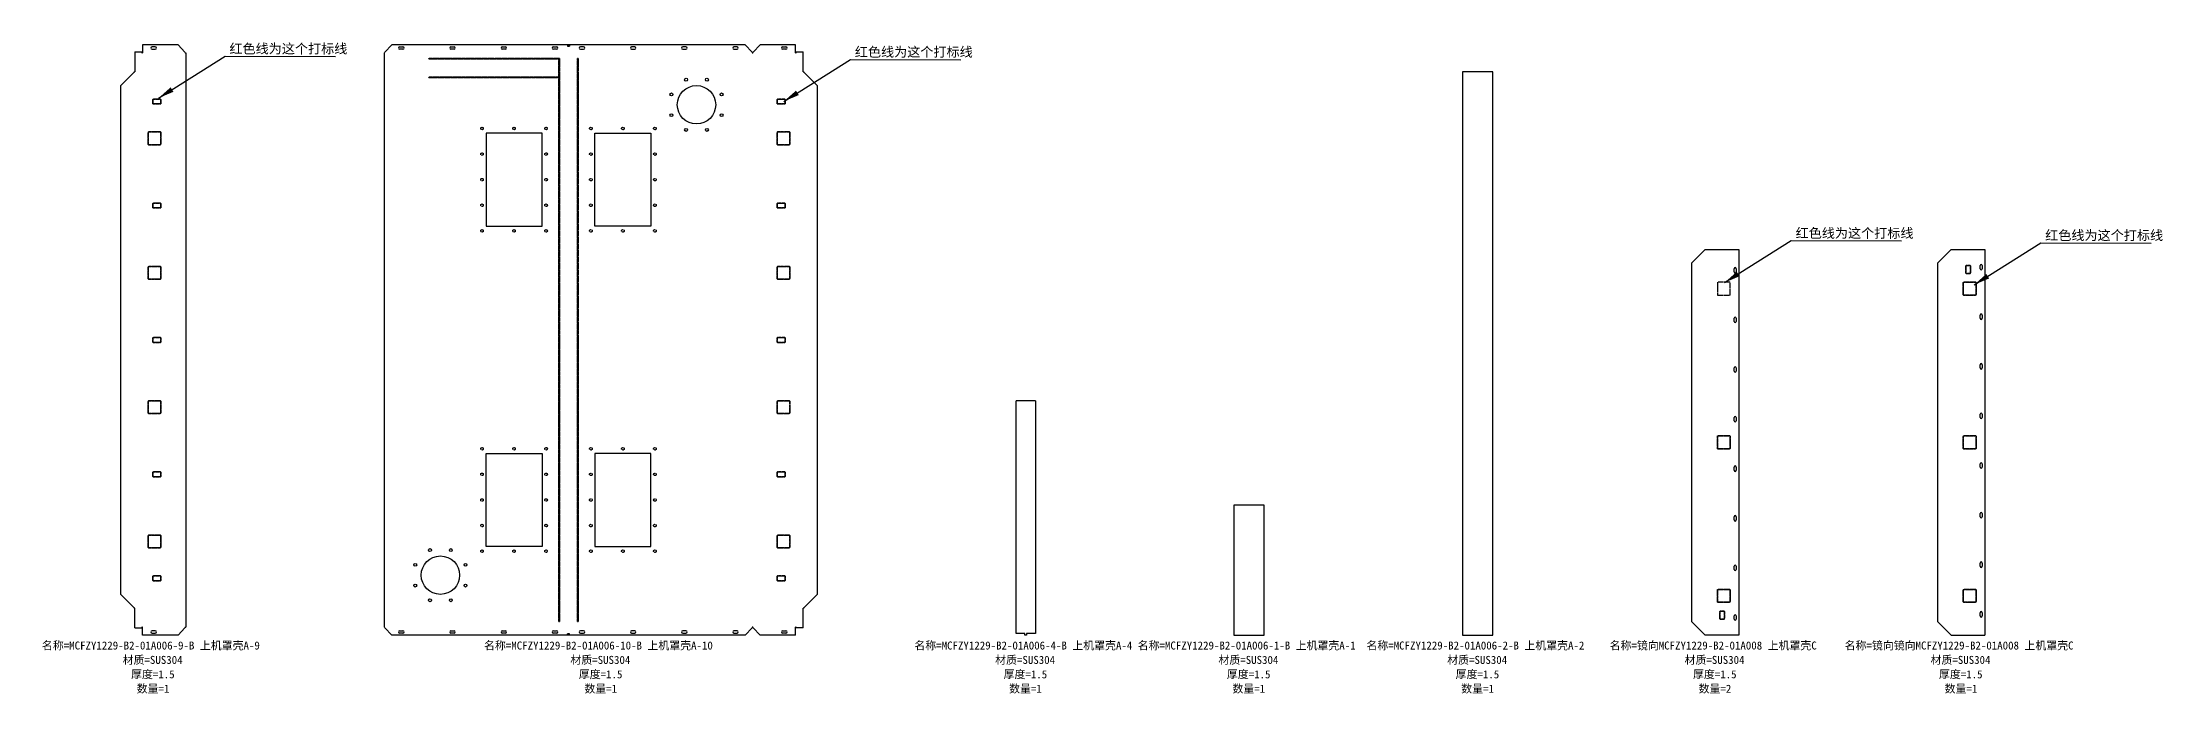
# Model space of a CAD drawing. Header units: millimetres. Extents: x -311 to 13188, y -8183 to -3903.
# Drawn here: x 6565 to 13188, y -8183 to -6148 of the extents above; entities that cross this region are included whole.
import ezdxf

# ---------------------------------------------------------------- set-up
doc = ezdxf.new("R2010")
doc.units = ezdxf.units.MM
doc.linetypes.add('CENTER', pattern=[10.16, 6.35, -1.27, 1.27, -1.27])
doc.layers.add('零件信息', color=131, linetype='Continuous')
doc.styles.add('SLDTEXTSTYLE0', font='Gothic.ttf')
doc.styles.add('SLDTEXTSTYLE1', font='', dxfattribs={"bigfont": 'bigfont'})
doc.styles.get("Standard").update_dxf_attribs({"font": ''})
doc.styles.get('SLDTEXTSTYLE1').set_extended_font_data('宋体')
doc.styles.get('Standard').set_extended_font_data('宋体')
doc.dimstyles.new('ISO-25', dxfattribs={"dimtxt": 2.5, "dimasz": 2.5, "dimexe": 1.25, "dimexo": 0.625, "dimtad": 1, "dimtxsty": 'SLDTEXTSTYLE0', "dimcen": 2.5, "dimadec": 0, "dimazin": 0, "dimtfac": 1, "dimtmove": 0, "dimatfit": 3, "dimfxl": 1, "dimarcsym": 0})

msp = doc.modelspace()

# ---------------------------------------------------------------- linework, layer by layer
at = {"color": 7, "linetype": 'Continuous', "lineweight": 25}
for p, q in [((6877.3, -6155.4), (6877.3, -6180.7)), ((6988.4, -6155.4), (6877.3, -6155.4)), ((6988.4, -6155.4), (7009.8, -6177.9)), ((7634.5, -6177.9), (7655.8, -6155.4)), ((8760.1, -6155.4), (7655.8, -6155.4)), ((8205.3, -6157.2), (8210.7, -6157.2)), ((8205.3, -6157.2), (8205.3, -6159.1)), ((8205.3, -6159.1), (8210.7, -6159.1)), ((8210.7, -6157.2), (8210.7, -6159.1)), ((8760.1, -6155.4), (8781.5, -6177.9)), ((8785.1, -6177.9), (8806.4, -6155.4)), ((8917.5, -6155.4), (8806.4, -6155.4)), ((8917.5, -6180.7), (8917.5, -6155.4)), ((6853.5, -6177.7), (6853.5, -6240.1)), ((6853.5, -6177.7), (6875, -6177.7)), ((6875, -6177.7), (6875, -6180.7)), ((6875, -6180.7), (6877.3, -6180.7)), ((6917.3, -6161.9), (6907.3, -6161.9)), ((6907.3, -6168.9), (6917.3, -6168.9)), ((7009.8, -6177.9), (7010.4, -6180.2)), ((7010.4, -6180.2), (7010.4, -6180.7)), ((7010.4, -6180.7), (7012.8, -6180.7)), ((7012.8, -6180.7), (7012.8, -7974.7)), ((7632.9, -7974.7), (7632.9, -6180.7)), ((7633.8, -6180.7), (7632.9, -6180.7)), ((7633.8, -6180.2), (7634.5, -6177.9)), ((7633.8, -6180.2), (7633.8, -6180.7)), ((7680.8, -6161.9), (7690.8, -6161.9)), ((7690.8, -6168.9), (7680.8, -6168.9)), ((7840.8, -6161.9), (7850.8, -6161.9)), ((7850.8, -6168.9), (7840.8, -6168.9)), ((8000.8, -6161.9), (8010.8, -6161.9)), ((8010.8, -6168.9), (8000.8, -6168.9)), ((8160.8, -6161.9), (8170.8, -6161.9)), ((8170.8, -6168.9), (8160.8, -6168.9)), ((8255.1, -6161.9), (8245.1, -6161.9)), ((8245.1, -6168.9), (8255.1, -6168.9)), ((8415.1, -6161.9), (8405.1, -6161.9)), ((8405.1, -6168.9), (8415.1, -6168.9)), ((8575.1, -6161.9), (8565.1, -6161.9)), ((8565.1, -6168.9), (8575.1, -6168.9)), ((8735.1, -6161.9), (8725.1, -6161.9)), ((8725.1, -6168.9), (8735.1, -6168.9)), ((8781.5, -6177.9), (8782.2, -6180.2)), ((8782.2, -6180.7), (8782.2, -6180.2)), ((8782.2, -6180.7), (8784.4, -6180.7)), ((8784.4, -6180.2), (8785.1, -6177.9)), ((8784.4, -6180.7), (8784.4, -6180.2)), ((8877.5, -6161.9), (8887.5, -6161.9)), ((8887.5, -6168.9), (8877.5, -6168.9)), ((8917.5, -6180.7), (8919.8, -6180.7)), ((8919.8, -6180.7), (8919.8, -6177.7)), ((8919.8, -6177.7), (8941.3, -6177.7)), ((8941.3, -6240), (8941.3, -6177.7)), ((6808.7, -6283.5), (6851.2, -6241)), ((6808.7, -6283.5), (6808.7, -7871.9)), ((6851.2, -6241), (6851.7, -6240.1)), ((6851.7, -6240.1), (6853.5, -6240.1)), ((8941.3, -6240), (8943, -6240)), ((8943.6, -6241), (8986.1, -6283.5)), ((8986.1, -7871.9), (8986.1, -6283.5)), ((11001.3, -6240), (11001.3, -8000)), ((11095.9, -6240), (11001.3, -6240)), ((11095.9, -8000), (11095.9, -6240)), ((7950.5, -6431.7), (7950.5, -6721.7)), ((8125.5, -6431.7), (7950.5, -6431.7)), ((8125.5, -6721.7), (8125.5, -6431.7)), ((8290.5, -6431.7), (8465.5, -6431.7)), ((8290.5, -6721.7), (8290.5, -6431.7)), ((8465.5, -6431.7), (8465.5, -6721.7)), ((7950.5, -6721.7), (8125.5, -6721.7)), ((8465.5, -6721.7), (8290.5, -6721.7)), ((11758.4, -6795.5), (11715.9, -6838)), ((11758.7, -6795), (11758.4, -6795.5)), ((11758.7, -6795), (11864.3, -6795)), ((11864.3, -6795), (11864.3, -8000)), ((12484.3, -6838), (12526.8, -6795.5)), ((12527.1, -6795), (12526.8, -6795.5)), ((12527.1, -6795), (12632.7, -6795)), ((12632.7, -6795), (12632.7, -8000)), ((11715.9, -6838), (11715.9, -7957)), ((11849.3, -6865), (11849.3, -6855)), ((11856.3, -6855), (11856.3, -6865)), ((12484.3, -6838), (12484.3, -7957)), ((12617.7, -6855), (12617.7, -6845)), ((12624.7, -6845), (12624.7, -6855)), ((11849.3, -7020), (11849.3, -7010)), ((11856.3, -7010), (11856.3, -7020)), ((12617.7, -7010), (12617.7, -7000)), ((12624.7, -7000), (12624.7, -7010)), ((8179.5, -7077.7), (8179.5, -7077.7)), ((8179.5, -7078.7), (8179.5, -7078.7)), ((8238, -7077.7), (8238, -7077.7)), ((8238, -7078.7), (8238, -7078.7)), ((11849.3, -7175), (11849.3, -7165)), ((11856.3, -7165), (11856.3, -7175)), ((12617.7, -7165), (12617.7, -7155)), ((12624.7, -7155), (12624.7, -7165)), ((9606.1, -7995), (9606.1, -7268)), ((9633.9, -7268), (9606.1, -7268)), ((9633.9, -7268), (9633.9, -7266.5)), ((9633.9, -7266.5), (9638.9, -7266.5)), ((9638.9, -7266.5), (9638.9, -7268)), ((9666.7, -7268), (9638.9, -7268)), ((9666.7, -7268), (9666.7, -7995)), ((11849.3, -7330), (11849.3, -7320)), ((11856.3, -7320), (11856.3, -7330)), ((12617.7, -7320), (12617.7, -7310)), ((12624.7, -7310), (12624.7, -7320)), ((7950.5, -7432.7), (8125.5, -7432.7)), ((7950.5, -7722.7), (7950.5, -7432.7)), ((8125.5, -7432.7), (8125.5, -7722.7)), ((8465.5, -7432.7), (8290.5, -7432.7)), ((8290.5, -7432.7), (8290.5, -7722.7)), ((8465.5, -7722.7), (8465.5, -7432.7)), ((11849.3, -7485), (11849.3, -7475)), ((11856.3, -7475), (11856.3, -7485)), ((12617.7, -7475), (12617.7, -7465)), ((12624.7, -7465), (12624.7, -7475)), ((10286.7, -7593.5), (10286.7, -8000)), ((10381.3, -7593.5), (10286.7, -7593.5)), ((10381.3, -8000), (10381.3, -7593.5)), ((11849.3, -7640), (11849.3, -7630)), ((11856.3, -7630), (11856.3, -7640)), ((12617.7, -7630), (12617.7, -7620)), ((12624.7, -7620), (12624.7, -7630)), ((8125.5, -7722.7), (7950.5, -7722.7)), ((8290.5, -7722.7), (8465.5, -7722.7)), ((11849.3, -7795), (11849.3, -7785)), ((11856.3, -7785), (11856.3, -7795)), ((12617.7, -7785), (12617.7, -7775)), ((12624.7, -7775), (12624.7, -7785)), ((6851.2, -7914.4), (6808.7, -7871.9)), ((8986.1, -7871.9), (8943.6, -7914.4)), ((6851.7, -7915.3), (6851.2, -7914.4)), ((6853.5, -7915.3), (6851.7, -7915.3)), ((6853.5, -7977.7), (6853.5, -7915.3)), ((8943, -7915.4), (8941.3, -7915.4)), ((8941.3, -7977.7), (8941.3, -7915.4)), ((11849.3, -7950), (11849.3, -7940)), ((11856.3, -7940), (11856.3, -7950)), ((12617.7, -7940), (12617.7, -7930)), ((12624.7, -7930), (12624.7, -7940)), ((6853.5, -7977.7), (6875, -7977.7)), ((6877.3, -7974.7), (6875, -7974.7)), ((6875, -7974.7), (6875, -7977.7)), ((6877.3, -8000), (6877.3, -7974.7)), ((6988.4, -8000), (6877.3, -8000)), ((6917.3, -7986.5), (6907.3, -7986.5)), ((6907.3, -7993.5), (6917.3, -7993.5)), ((7009.8, -7977.5), (6988.4, -8000)), ((7010.4, -7975.2), (7009.8, -7977.5)), ((7010.4, -7974.7), (7012.8, -7974.7)), ((7010.4, -7974.7), (7010.4, -7975.2)), ((7633.8, -7974.7), (7632.9, -7974.7)), ((7633.8, -7974.7), (7633.8, -7975.2)), ((7634.5, -7977.5), (7633.8, -7975.2)), ((7655.8, -8000), (7634.5, -7977.5)), ((8760.1, -8000), (7655.8, -8000)), ((7680.8, -7986.5), (7690.8, -7986.5)), ((7690.8, -7993.5), (7680.8, -7993.5)), ((7840.8, -7986.5), (7850.8, -7986.5)), ((7850.8, -7993.5), (7840.8, -7993.5)), ((8000.8, -7986.5), (8010.8, -7986.5)), ((8010.8, -7993.5), (8000.8, -7993.5)), ((8160.8, -7986.5), (8170.8, -7986.5)), ((8170.8, -7993.5), (8160.8, -7993.5)), ((8210.7, -7996.3), (8205.3, -7996.3)), ((8205.3, -7998.2), (8205.3, -7996.3)), ((8210.7, -7998.2), (8205.3, -7998.2)), ((8210.7, -7998.2), (8210.7, -7996.3)), ((8255.1, -7986.5), (8245.1, -7986.5)), ((8245.1, -7993.5), (8255.1, -7993.5)), ((8415.1, -7986.5), (8405.1, -7986.5)), ((8405.1, -7993.5), (8415.1, -7993.5)), ((8575.1, -7986.5), (8565.1, -7986.5)), ((8565.1, -7993.5), (8575.1, -7993.5)), ((8735.1, -7986.5), (8725.1, -7986.5)), ((8725.1, -7993.5), (8735.1, -7993.5)), ((8781.5, -7977.5), (8760.1, -8000)), ((8782.2, -7975.2), (8781.5, -7977.5)), ((8784.4, -7974.7), (8782.2, -7974.7)), ((8782.2, -7975.2), (8782.2, -7974.7)), ((8784.4, -7975.2), (8784.4, -7974.7)), ((8785.1, -7977.5), (8784.4, -7975.2)), ((8806.4, -8000), (8785.1, -7977.5)), ((8917.5, -8000), (8806.4, -8000)), ((8877.5, -7986.5), (8887.5, -7986.5)), ((8887.5, -7993.5), (8877.5, -7993.5)), ((8919.8, -7974.7), (8917.5, -7974.7)), ((8917.5, -8000), (8917.5, -7974.7)), ((8919.8, -7977.7), (8919.8, -7974.7)), ((8941.3, -7977.7), (8919.8, -7977.7)), ((9633.9, -7995), (9606.1, -7995)), ((9633.9, -8000), (9633.9, -7995)), ((9638.9, -8000), (9633.9, -8000)), ((9666.7, -7995), (9638.9, -7995)), ((9638.9, -7995), (9638.9, -8000)), ((10286.7, -8000), (10381.3, -8000)), ((11001.3, -8000), (11095.9, -8000)), ((11758.4, -7999.5), (11715.9, -7957)), ((11758.4, -7999.5), (11758.7, -8000)), ((11864.3, -8000), (11758.7, -8000)), ((12484.3, -7957), (12526.8, -7999.5)), ((12526.8, -7999.5), (12527.1, -8000)), ((12527.1, -8000), (12632.7, -8000))]:
    msp.add_line(p, q, dxfattribs=at)
at = {"color": 1, "linetype": 'CENTER', "lineweight": 25}
for p, q in [((7771.5, -6199.2), (7771.5, -6197.7)), ((7771.5, -6197.7), (7974.7, -6197.7)), ((7974.7, -6197.7), (7771.5, -6197.7)), ((7771.5, -6197.7), (7771.5, -6199.2)), ((8178, -6199.2), (7771.5, -6199.2)), ((7771.5, -6199.2), (8178, -6199.2)), ((7974.7, -6197.7), (7974.7, -6197.7)), ((8179.5, -6197.7), (7975.7, -6197.7)), ((7975.7, -6197.7), (7975.7, -6197.7)), ((7975.7, -6197.7), (8178, -6197.7)), ((8178, -6197.7), (8178, -6199.2)), ((8178, -7957.7), (8178, -6197.7)), ((8178, -6197.7), (8179.5, -6197.7)), ((8178, -6199.2), (8178, -6256.2)), ((8179.5, -6197.7), (8179.5, -7077.7)), ((8179.5, -7077.7), (8179.5, -6197.7)), ((8238, -6197.7), (8236.5, -6197.7)), ((8236.5, -6197.7), (8236.5, -7957.7)), ((8236.5, -7957.7), (8236.5, -6197.7)), ((8236.5, -6197.7), (8238, -6197.7)), ((8238, -6197.7), (8238, -7077.7)), ((8238, -7077.7), (8238, -6197.7)), ((7771.5, -6257.7), (7771.5, -6256.2)), ((7771.5, -6256.2), (7974.7, -6256.2)), ((7974.7, -6256.2), (7771.5, -6256.2)), ((7771.5, -6256.2), (7771.5, -6257.7)), ((8178, -6257.7), (7771.5, -6257.7)), ((7771.5, -6257.7), (8178, -6257.7)), ((7974.7, -6256.2), (7974.7, -6256.2)), ((8178, -6256.2), (7975.7, -6256.2)), ((7975.7, -6256.2), (7975.7, -6256.2)), ((7975.7, -6256.2), (8178, -6256.2)), ((8178, -6256.2), (8178, -6257.7)), ((8178, -6257.7), (8178, -7957.7)), ((6909.8, -6326.2), (6910.8, -6325.2)), ((6910.8, -6325.2), (6909.8, -6326.2)), ((6909.8, -6339.2), (6909.8, -6326.2)), ((6909.8, -6326.2), (6909.8, -6339.2)), ((6910.8, -6340.2), (6909.8, -6339.2)), ((6909.8, -6339.2), (6909.8, -6339.2)), ((6909.8, -6339.2), (6909.8, -6339.2)), ((6909.8, -6339.2), (6909.8, -6339.2)), ((6909.8, -6339.2), (6909.8, -6339.2)), ((6909.8, -6339.2), (6910.8, -6340.2)), ((6910.8, -6325.2), (6922.3, -6325.2)), ((6922.3, -6325.2), (6910.8, -6325.2)), ((6933.8, -6340.2), (6910.8, -6340.2)), ((6910.8, -6340.2), (6933.8, -6340.2)), ((6922.3, -6325.2), (6922.3, -6325.2)), ((6933.8, -6325.2), (6923.3, -6325.2)), ((6923.3, -6325.2), (6923.3, -6325.2)), ((6923.3, -6325.2), (6933.8, -6325.2)), ((6934.8, -6326.2), (6933.8, -6325.2)), ((6933.8, -6325.2), (6934.8, -6326.2)), ((6934.8, -6339.2), (6933.8, -6340.2)), ((6933.8, -6340.2), (6934.8, -6339.2)), ((6934.8, -6326.2), (6934.8, -6339.2)), ((6934.8, -6339.2), (6934.8, -6326.2)), ((8860, -6326.2), (8861, -6325.2)), ((8861, -6325.2), (8860, -6326.2)), ((8860, -6326.2), (8860, -6339.2)), ((8860, -6339.2), (8860, -6326.2)), ((8860, -6326.2), (8860, -6326.2)), ((8860, -6326.2), (8860, -6326.2)), ((8860, -6326.2), (8860, -6326.2)), ((8860, -6326.2), (8860, -6326.2)), ((8860, -6339.2), (8861, -6340.2)), ((8861, -6340.2), (8860, -6339.2)), ((8861, -6325.2), (8872.5, -6325.2)), ((8872.5, -6325.2), (8861, -6325.2)), ((8861, -6340.2), (8884, -6340.2)), ((8884, -6340.2), (8861, -6340.2)), ((8872.5, -6325.2), (8872.5, -6325.2)), ((8884, -6325.2), (8873.5, -6325.2)), ((8873.5, -6325.2), (8873.5, -6325.2)), ((8873.5, -6325.2), (8884, -6325.2)), ((8885, -6326.2), (8884, -6325.2)), ((8884, -6325.2), (8885, -6326.2)), ((8884, -6340.2), (8885, -6339.2)), ((8885, -6339.2), (8884, -6340.2)), ((8885, -6339.2), (8885, -6326.2)), ((8885, -6326.2), (8885, -6339.2)), ((6894.8, -6428.7), (6895.8, -6427.7)), ((6895.8, -6427.7), (6894.8, -6428.7)), ((6894.8, -6466.7), (6894.8, -6428.7)), ((6894.8, -6428.7), (6894.8, -6466.7)), ((6895.8, -6467.7), (6894.8, -6466.7)), ((6894.8, -6466.7), (6894.8, -6466.7)), ((6894.8, -6466.7), (6894.8, -6466.7)), ((6894.8, -6466.7), (6894.8, -6466.7)), ((6894.8, -6466.7), (6894.8, -6466.7)), ((6894.8, -6466.7), (6895.8, -6467.7)), ((6895.8, -6427.7), (6933.8, -6427.7)), ((6933.8, -6427.7), (6895.8, -6427.7)), ((6933.8, -6467.7), (6895.8, -6467.7)), ((6895.8, -6467.7), (6933.8, -6467.7)), ((6933.8, -6427.7), (6934.8, -6428.7)), ((6934.8, -6428.7), (6933.8, -6427.7)), ((6934.8, -6466.7), (6933.8, -6467.7)), ((6933.8, -6467.7), (6934.8, -6466.7)), ((6934.8, -6428.7), (6934.8, -6447.7)), ((6934.8, -6447.7), (6934.8, -6428.7)), ((6934.8, -6447.7), (6934.8, -6447.7)), ((6934.8, -6448.7), (6934.8, -6448.7)), ((6934.8, -6448.7), (6934.8, -6466.7)), ((6934.8, -6466.7), (6934.8, -6448.7)), ((8860, -6428.7), (8861, -6427.7)), ((8861, -6427.7), (8860, -6428.7)), ((8860, -6428.7), (8860, -6466.7)), ((8860, -6466.7), (8860, -6428.7)), ((8860, -6428.7), (8860, -6428.7)), ((8860, -6428.7), (8860, -6428.7)), ((8860, -6428.7), (8860, -6428.7)), ((8860, -6428.7), (8860, -6428.7)), ((8860, -6466.7), (8861, -6467.7)), ((8861, -6467.7), (8860, -6466.7)), ((8861, -6427.7), (8880, -6427.7)), ((8880, -6427.7), (8861, -6427.7)), ((8861, -6467.7), (8899, -6467.7)), ((8899, -6467.7), (8861, -6467.7)), ((8880, -6427.7), (8880, -6427.7)), ((8899, -6427.7), (8881, -6427.7)), ((8881, -6427.7), (8881, -6427.7)), ((8881, -6427.7), (8899, -6427.7)), ((8900, -6428.7), (8899, -6427.7)), ((8899, -6427.7), (8900, -6428.7)), ((8899, -6467.7), (8900, -6466.7)), ((8900, -6466.7), (8899, -6467.7)), ((8900, -6466.7), (8900, -6428.7)), ((8900, -6428.7), (8900, -6466.7)), ((6909.8, -6651.2), (6910.8, -6650.2)), ((6910.8, -6650.2), (6909.8, -6651.2)), ((6909.8, -6664.2), (6909.8, -6651.2)), ((6909.8, -6651.2), (6909.8, -6664.2)), ((6910.8, -6665.2), (6909.8, -6664.2)), ((6909.8, -6664.2), (6909.8, -6664.2)), ((6909.8, -6664.2), (6909.8, -6664.2)), ((6909.8, -6664.2), (6909.8, -6664.2)), ((6909.8, -6664.2), (6909.8, -6664.2)), ((6909.8, -6664.2), (6910.8, -6665.2)), ((6910.8, -6650.2), (6922.3, -6650.2)), ((6922.3, -6650.2), (6910.8, -6650.2)), ((6933.8, -6665.2), (6910.8, -6665.2)), ((6910.8, -6665.2), (6933.8, -6665.2)), ((6922.3, -6650.2), (6922.3, -6650.2)), ((6933.8, -6650.2), (6923.3, -6650.2)), ((6923.3, -6650.2), (6923.3, -6650.2)), ((6923.3, -6650.2), (6933.8, -6650.2)), ((6934.8, -6651.2), (6933.8, -6650.2)), ((6933.8, -6650.2), (6934.8, -6651.2)), ((6934.8, -6664.2), (6933.8, -6665.2)), ((6933.8, -6665.2), (6934.8, -6664.2)), ((6934.8, -6651.2), (6934.8, -6664.2)), ((6934.8, -6664.2), (6934.8, -6651.2)), ((8860, -6651.2), (8861, -6650.2)), ((8861, -6650.2), (8860, -6651.2)), ((8860, -6651.2), (8860, -6664.2)), ((8860, -6664.2), (8860, -6651.2)), ((8860, -6651.2), (8860, -6651.2)), ((8860, -6651.2), (8860, -6651.2)), ((8860, -6651.2), (8860, -6651.2)), ((8860, -6651.2), (8860, -6651.2)), ((8860, -6664.2), (8861, -6665.2)), ((8861, -6665.2), (8860, -6664.2)), ((8861, -6650.2), (8872.5, -6650.2)), ((8872.5, -6650.2), (8861, -6650.2)), ((8861, -6665.2), (8884, -6665.2)), ((8884, -6665.2), (8861, -6665.2)), ((8872.5, -6650.2), (8872.5, -6650.2)), ((8884, -6650.2), (8873.5, -6650.2)), ((8873.5, -6650.2), (8873.5, -6650.2)), ((8873.5, -6650.2), (8884, -6650.2)), ((8885, -6651.2), (8884, -6650.2)), ((8884, -6650.2), (8885, -6651.2)), ((8884, -6665.2), (8885, -6664.2)), ((8885, -6664.2), (8884, -6665.2)), ((8885, -6664.2), (8885, -6651.2)), ((8885, -6651.2), (8885, -6664.2)), ((6895.8, -6847.7), (6894.8, -6848.7)), ((6894.8, -6848.7), (6895.8, -6847.7)), ((6894.8, -6848.7), (6894.8, -6886.7)), ((6894.8, -6886.7), (6894.8, -6848.7)), ((6894.8, -6886.7), (6894.8, -6886.7)), ((6894.8, -6886.7), (6894.8, -6886.7)), ((6894.8, -6886.7), (6894.8, -6886.7)), ((6894.8, -6886.7), (6894.8, -6886.7)), ((6894.8, -6886.7), (6895.8, -6887.7)), ((6895.8, -6887.7), (6894.8, -6886.7)), ((6933.8, -6847.7), (6895.8, -6847.7)), ((6895.8, -6847.7), (6933.8, -6847.7)), ((6895.8, -6887.7), (6913.8, -6887.7)), ((6913.8, -6887.7), (6895.8, -6887.7)), ((6913.8, -6887.7), (6913.8, -6887.7)), ((6933.8, -6887.7), (6914.8, -6887.7)), ((6914.8, -6887.7), (6914.8, -6887.7)), ((6914.8, -6887.7), (6933.8, -6887.7)), ((6934.8, -6848.7), (6933.8, -6847.7)), ((6933.8, -6847.7), (6934.8, -6848.7)), ((6934.8, -6886.7), (6933.8, -6887.7)), ((6933.8, -6887.7), (6934.8, -6886.7)), ((6934.8, -6848.7), (6934.8, -6886.7)), ((6934.8, -6886.7), (6934.8, -6848.7)), ((8860, -6848.7), (8861, -6847.7)), ((8861, -6847.7), (8860, -6848.7)), ((8860, -6848.7), (8860, -6886.7)), ((8860, -6886.7), (8860, -6848.7)), ((8860, -6848.7), (8860, -6848.7)), ((8860, -6848.7), (8860, -6848.7)), ((8860, -6848.7), (8860, -6848.7)), ((8860, -6848.7), (8860, -6848.7)), ((8860, -6886.7), (8861, -6887.7)), ((8861, -6887.7), (8860, -6886.7)), ((8861, -6847.7), (8880, -6847.7)), ((8880, -6847.7), (8861, -6847.7)), ((8861, -6887.7), (8899, -6887.7)), ((8899, -6887.7), (8861, -6887.7)), ((8880, -6847.7), (8880, -6847.7)), ((8899, -6847.7), (8881, -6847.7)), ((8881, -6847.7), (8881, -6847.7)), ((8881, -6847.7), (8899, -6847.7)), ((8900, -6848.7), (8899, -6847.7)), ((8899, -6847.7), (8900, -6848.7)), ((8899, -6887.7), (8900, -6886.7)), ((8900, -6886.7), (8899, -6887.7)), ((8900, -6886.7), (8900, -6848.7)), ((8900, -6848.7), (8900, -6886.7)), ((12572.9, -6846), (12573.9, -6845)), ((12573.9, -6845), (12572.9, -6846)), ((12572.9, -6869), (12572.9, -6846)), ((12572.9, -6846), (12572.9, -6869)), ((12573.9, -6870), (12572.9, -6869)), ((12572.9, -6869), (12573.9, -6870)), ((12573.9, -6845), (12586.9, -6845)), ((12586.9, -6845), (12573.9, -6845)), ((12573.9, -6845), (12573.9, -6845)), ((12573.9, -6845), (12573.9, -6845)), ((12573.9, -6845), (12573.9, -6845)), ((12573.9, -6845), (12573.9, -6845)), ((12586.9, -6870), (12573.9, -6870)), ((12573.9, -6870), (12586.9, -6870)), ((12586.9, -6845), (12587.9, -6846)), ((12587.9, -6846), (12586.9, -6845)), ((12587.9, -6869), (12586.9, -6870)), ((12586.9, -6870), (12587.9, -6869)), ((12587.9, -6846), (12587.9, -6857.5)), ((12587.9, -6857.5), (12587.9, -6846)), ((12587.9, -6857.5), (12587.9, -6857.5)), ((12587.9, -6869), (12587.9, -6858.5)), ((12587.9, -6858.5), (12587.9, -6858.5)), ((12587.9, -6858.5), (12587.9, -6869)), ((11798, -6897.5), (11797, -6898.5)), ((11798, -6897.5), (11797, -6898.5)), ((11797, -6898.5), (11797, -6936.5)), ((11797, -6898.5), (11797, -6936.5)), ((11797, -6936.5), (11798, -6937.5)), ((11797, -6936.5), (11798, -6937.5)), ((11836, -6897.5), (11798, -6897.5)), ((11798, -6897.5), (11798, -6897.5)), ((11798, -6897.5), (11798, -6897.5)), ((11798, -6897.5), (11798, -6897.5)), ((11836, -6897.5), (11798, -6897.5)), ((11798, -6897.5), (11798, -6897.5)), ((11798, -6937.5), (11836, -6937.5)), ((11798, -6937.5), (11836, -6937.5)), ((11837, -6898.5), (11836, -6897.5)), ((11837, -6898.5), (11836, -6897.5)), ((11836, -6937.5), (11837, -6936.5)), ((11836, -6937.5), (11837, -6936.5)), ((11837, -6936.5), (11837, -6898.5)), ((11837, -6936.5), (11837, -6898.5)), ((12566.4, -6897.5), (12565.4, -6898.5)), ((12565.4, -6898.5), (12566.4, -6897.5)), ((12565.4, -6898.5), (12565.4, -6916.5)), ((12565.4, -6916.5), (12565.4, -6898.5)), ((12565.4, -6916.5), (12565.4, -6916.5)), ((12565.4, -6936.5), (12565.4, -6917.5)), ((12565.4, -6917.5), (12565.4, -6917.5)), ((12565.4, -6917.5), (12565.4, -6936.5)), ((12566.4, -6937.5), (12565.4, -6936.5)), ((12565.4, -6936.5), (12566.4, -6937.5)), ((12604.4, -6897.5), (12566.4, -6897.5)), ((12566.4, -6897.5), (12604.4, -6897.5)), ((12604.4, -6937.5), (12566.4, -6937.5)), ((12566.4, -6937.5), (12604.4, -6937.5)), ((12605.4, -6898.5), (12604.4, -6897.5)), ((12604.4, -6897.5), (12604.4, -6897.5)), ((12604.4, -6897.5), (12604.4, -6897.5)), ((12604.4, -6897.5), (12604.4, -6897.5)), ((12604.4, -6897.5), (12604.4, -6897.5)), ((12604.4, -6897.5), (12605.4, -6898.5)), ((12605.4, -6936.5), (12604.4, -6937.5)), ((12604.4, -6937.5), (12605.4, -6936.5)), ((12605.4, -6936.5), (12605.4, -6898.5)), ((12605.4, -6898.5), (12605.4, -6936.5)), ((6909.8, -7071.2), (6910.8, -7070.2)), ((6910.8, -7070.2), (6909.8, -7071.2)), ((6909.8, -7084.2), (6909.8, -7071.2)), ((6909.8, -7071.2), (6909.8, -7084.2)), ((6910.8, -7085.2), (6909.8, -7084.2)), ((6909.8, -7084.2), (6909.8, -7084.2)), ((6909.8, -7084.2), (6909.8, -7084.2)), ((6909.8, -7084.2), (6909.8, -7084.2)), ((6909.8, -7084.2), (6909.8, -7084.2)), ((6909.8, -7084.2), (6910.8, -7085.2)), ((6910.8, -7070.2), (6922.3, -7070.2)), ((6922.3, -7070.2), (6910.8, -7070.2)), ((6933.8, -7085.2), (6910.8, -7085.2)), ((6910.8, -7085.2), (6933.8, -7085.2)), ((6922.3, -7070.2), (6922.3, -7070.2)), ((6933.8, -7070.2), (6923.3, -7070.2)), ((6923.3, -7070.2), (6923.3, -7070.2)), ((6923.3, -7070.2), (6933.8, -7070.2)), ((6934.8, -7071.2), (6933.8, -7070.2)), ((6933.8, -7070.2), (6934.8, -7071.2)), ((6934.8, -7084.2), (6933.8, -7085.2)), ((6933.8, -7085.2), (6934.8, -7084.2)), ((6934.8, -7071.2), (6934.8, -7084.2)), ((6934.8, -7084.2), (6934.8, -7071.2)), ((8179.5, -7957.7), (8179.5, -7078.7)), ((8179.5, -7078.7), (8179.5, -7957.7)), ((8238, -7957.7), (8238, -7078.7)), ((8238, -7078.7), (8238, -7957.7)), ((8860, -7071.2), (8861, -7070.2)), ((8861, -7070.2), (8860, -7071.2)), ((8860, -7071.2), (8860, -7084.2)), ((8860, -7084.2), (8860, -7071.2)), ((8860, -7071.2), (8860, -7071.2)), ((8860, -7071.2), (8860, -7071.2)), ((8860, -7071.2), (8860, -7071.2)), ((8860, -7071.2), (8860, -7071.2)), ((8860, -7084.2), (8861, -7085.2)), ((8861, -7085.2), (8860, -7084.2)), ((8861, -7070.2), (8872.5, -7070.2)), ((8872.5, -7070.2), (8861, -7070.2)), ((8861, -7085.2), (8884, -7085.2)), ((8884, -7085.2), (8861, -7085.2)), ((8872.5, -7070.2), (8872.5, -7070.2)), ((8884, -7070.2), (8873.5, -7070.2)), ((8873.5, -7070.2), (8873.5, -7070.2)), ((8873.5, -7070.2), (8884, -7070.2)), ((8885, -7071.2), (8884, -7070.2)), ((8884, -7070.2), (8885, -7071.2)), ((8884, -7085.2), (8885, -7084.2)), ((8885, -7084.2), (8884, -7085.2)), ((8885, -7084.2), (8885, -7071.2)), ((8885, -7071.2), (8885, -7084.2)), ((6894.8, -7268.7), (6895.8, -7267.7)), ((6895.8, -7267.7), (6894.8, -7268.7)), ((6894.8, -7306.7), (6894.8, -7268.7)), ((6894.8, -7268.7), (6894.8, -7306.7)), ((6895.8, -7267.7), (6914.8, -7267.7)), ((6914.8, -7267.7), (6895.8, -7267.7)), ((6914.8, -7267.7), (6914.8, -7267.7)), ((6933.8, -7267.7), (6915.8, -7267.7)), ((6915.8, -7267.7), (6915.8, -7267.7)), ((6915.8, -7267.7), (6933.8, -7267.7)), ((6934.8, -7268.7), (6933.8, -7267.7)), ((6933.8, -7267.7), (6934.8, -7268.7)), ((6934.8, -7268.7), (6934.8, -7306.7)), ((6934.8, -7306.7), (6934.8, -7268.7)), ((8860, -7268.7), (8861, -7267.7)), ((8861, -7267.7), (8860, -7268.7)), ((8860, -7268.7), (8860, -7306.7)), ((8860, -7306.7), (8860, -7268.7)), ((8860, -7268.7), (8860, -7268.7)), ((8860, -7268.7), (8860, -7268.7)), ((8860, -7268.7), (8860, -7268.7)), ((8860, -7268.7), (8860, -7268.7)), ((8861, -7267.7), (8899, -7267.7)), ((8899, -7267.7), (8861, -7267.7)), ((8899, -7267.7), (8900, -7268.7)), ((8900, -7268.7), (8899, -7267.7)), ((8900, -7268.7), (8900, -7287.7)), ((8900, -7287.7), (8900, -7268.7)), ((6895.8, -7307.7), (6894.8, -7306.7)), ((6894.8, -7306.7), (6894.8, -7306.7)), ((6894.8, -7306.7), (6894.8, -7306.7)), ((6894.8, -7306.7), (6894.8, -7306.7)), ((6894.8, -7306.7), (6894.8, -7306.7)), ((6894.8, -7306.7), (6895.8, -7307.7)), ((6933.8, -7307.7), (6895.8, -7307.7)), ((6895.8, -7307.7), (6933.8, -7307.7)), ((6934.8, -7306.7), (6933.8, -7307.7)), ((6933.8, -7307.7), (6934.8, -7306.7)), ((8860, -7306.7), (8861, -7307.7)), ((8861, -7307.7), (8860, -7306.7)), ((8861, -7307.7), (8899, -7307.7)), ((8899, -7307.7), (8861, -7307.7)), ((8899, -7307.7), (8900, -7306.7)), ((8900, -7306.7), (8899, -7307.7)), ((8900, -7287.7), (8900, -7287.7)), ((8900, -7306.7), (8900, -7288.7)), ((8900, -7288.7), (8900, -7288.7)), ((8900, -7288.7), (8900, -7306.7)), ((11798, -7377.5), (11797, -7378.5)), ((11797, -7378.5), (11798, -7377.5)), ((11797, -7378.5), (11797, -7416.5)), ((11797, -7416.5), (11797, -7378.5)), ((11797, -7416.5), (11798, -7417.5)), ((11798, -7417.5), (11797, -7416.5)), ((11798, -7377.5), (11798, -7377.5)), ((11798, -7377.5), (11798, -7377.5)), ((11798, -7377.5), (11798, -7377.5)), ((11798, -7377.5), (11836, -7377.5)), ((11836, -7377.5), (11798, -7377.5)), ((11798, -7377.5), (11798, -7377.5)), ((11798, -7417.5), (11836, -7417.5)), ((11836, -7417.5), (11798, -7417.5)), ((11836, -7377.5), (11837, -7378.5)), ((11837, -7378.5), (11836, -7377.5)), ((11836, -7417.5), (11837, -7416.5)), ((11837, -7416.5), (11836, -7417.5)), ((11837, -7378.5), (11837, -7397.5)), ((11837, -7397.5), (11837, -7378.5)), ((11837, -7397.5), (11837, -7397.5)), ((11837, -7416.5), (11837, -7398.5)), ((11837, -7398.5), (11837, -7398.5)), ((11837, -7398.5), (11837, -7416.5)), ((12565.4, -7378.5), (12566.4, -7377.5)), ((12566.4, -7377.5), (12565.4, -7378.5)), ((12565.4, -7416.5), (12565.4, -7378.5)), ((12565.4, -7378.5), (12565.4, -7416.5)), ((12566.4, -7417.5), (12565.4, -7416.5)), ((12565.4, -7416.5), (12566.4, -7417.5)), ((12566.4, -7377.5), (12604.4, -7377.5)), ((12604.4, -7377.5), (12566.4, -7377.5)), ((12604.4, -7417.5), (12566.4, -7417.5)), ((12566.4, -7417.5), (12604.4, -7417.5)), ((12604.4, -7377.5), (12605.4, -7378.5)), ((12605.4, -7378.5), (12604.4, -7377.5)), ((12604.4, -7377.5), (12604.4, -7377.5)), ((12604.4, -7377.5), (12604.4, -7377.5)), ((12604.4, -7377.5), (12604.4, -7377.5)), ((12604.4, -7377.5), (12604.4, -7377.5)), ((12605.4, -7416.5), (12604.4, -7417.5)), ((12604.4, -7417.5), (12605.4, -7416.5)), ((12605.4, -7378.5), (12605.4, -7397.5)), ((12605.4, -7397.5), (12605.4, -7378.5)), ((12605.4, -7397.5), (12605.4, -7397.5)), ((12605.4, -7416.5), (12605.4, -7398.5)), ((12605.4, -7398.5), (12605.4, -7398.5)), ((12605.4, -7398.5), (12605.4, -7416.5)), ((6909.8, -7491.2), (6910.8, -7490.2)), ((6910.8, -7490.2), (6909.8, -7491.2)), ((6909.8, -7504.2), (6909.8, -7491.2)), ((6909.8, -7491.2), (6909.8, -7504.2)), ((6910.8, -7505.2), (6909.8, -7504.2)), ((6909.8, -7504.2), (6909.8, -7504.2)), ((6909.8, -7504.2), (6909.8, -7504.2)), ((6909.8, -7504.2), (6909.8, -7504.2)), ((6909.8, -7504.2), (6909.8, -7504.2)), ((6909.8, -7504.2), (6910.8, -7505.2)), ((6910.8, -7490.2), (6922.3, -7490.2)), ((6922.3, -7490.2), (6910.8, -7490.2)), ((6933.8, -7505.2), (6910.8, -7505.2)), ((6910.8, -7505.2), (6933.8, -7505.2)), ((6922.3, -7490.2), (6922.3, -7490.2)), ((6933.8, -7490.2), (6923.3, -7490.2)), ((6923.3, -7490.2), (6923.3, -7490.2)), ((6923.3, -7490.2), (6933.8, -7490.2)), ((6934.8, -7491.2), (6933.8, -7490.2)), ((6933.8, -7490.2), (6934.8, -7491.2)), ((6934.8, -7504.2), (6933.8, -7505.2)), ((6933.8, -7505.2), (6934.8, -7504.2)), ((6934.8, -7491.2), (6934.8, -7504.2)), ((6934.8, -7504.2), (6934.8, -7491.2)), ((8860, -7491.2), (8861, -7490.2)), ((8861, -7490.2), (8860, -7491.2)), ((8860, -7491.2), (8860, -7504.2)), ((8860, -7504.2), (8860, -7491.2)), ((8860, -7491.2), (8860, -7491.2)), ((8860, -7491.2), (8860, -7491.2)), ((8860, -7491.2), (8860, -7491.2)), ((8860, -7491.2), (8860, -7491.2)), ((8860, -7504.2), (8861, -7505.2)), ((8861, -7505.2), (8860, -7504.2)), ((8861, -7490.2), (8872.5, -7490.2)), ((8872.5, -7490.2), (8861, -7490.2)), ((8861, -7505.2), (8884, -7505.2)), ((8884, -7505.2), (8861, -7505.2)), ((8872.5, -7490.2), (8872.5, -7490.2)), ((8884, -7490.2), (8873.5, -7490.2)), ((8873.5, -7490.2), (8873.5, -7490.2)), ((8873.5, -7490.2), (8884, -7490.2)), ((8885, -7491.2), (8884, -7490.2)), ((8884, -7490.2), (8885, -7491.2)), ((8884, -7505.2), (8885, -7504.2)), ((8885, -7504.2), (8884, -7505.2)), ((8885, -7504.2), (8885, -7491.2)), ((8885, -7491.2), (8885, -7504.2)), ((6894.8, -7688.7), (6895.8, -7687.7)), ((6895.8, -7687.7), (6894.8, -7688.7)), ((6894.8, -7726.7), (6894.8, -7688.7)), ((6894.8, -7688.7), (6894.8, -7726.7)), ((6895.8, -7727.7), (6894.8, -7726.7)), ((6894.8, -7726.7), (6894.8, -7726.7)), ((6894.8, -7726.7), (6894.8, -7726.7)), ((6894.8, -7726.7), (6894.8, -7726.7)), ((6894.8, -7726.7), (6894.8, -7726.7)), ((6894.8, -7726.7), (6895.8, -7727.7)), ((6895.8, -7687.7), (6914.8, -7687.7)), ((6914.8, -7687.7), (6895.8, -7687.7)), ((6933.8, -7727.7), (6895.8, -7727.7)), ((6895.8, -7727.7), (6933.8, -7727.7)), ((6914.8, -7687.7), (6914.8, -7687.7)), ((6933.8, -7687.7), (6915.8, -7687.7)), ((6915.8, -7687.7), (6915.8, -7687.7)), ((6915.8, -7687.7), (6933.8, -7687.7)), ((6934.8, -7688.7), (6933.8, -7687.7)), ((6933.8, -7687.7), (6934.8, -7688.7)), ((6934.8, -7726.7), (6933.8, -7727.7)), ((6933.8, -7727.7), (6934.8, -7726.7)), ((6934.8, -7688.7), (6934.8, -7726.7)), ((6934.8, -7726.7), (6934.8, -7688.7)), ((8860, -7688.7), (8861, -7687.7)), ((8861, -7687.7), (8860, -7688.7)), ((8860, -7688.7), (8860, -7726.7)), ((8860, -7726.7), (8860, -7688.7)), ((8860, -7688.7), (8860, -7688.7)), ((8860, -7688.7), (8860, -7688.7)), ((8860, -7688.7), (8860, -7688.7)), ((8860, -7688.7), (8860, -7688.7)), ((8860, -7726.7), (8861, -7727.7)), ((8861, -7727.7), (8860, -7726.7)), ((8861, -7687.7), (8899, -7687.7)), ((8899, -7687.7), (8861, -7687.7)), ((8861, -7727.7), (8899, -7727.7)), ((8899, -7727.7), (8861, -7727.7)), ((8899, -7687.7), (8900, -7688.7)), ((8900, -7688.7), (8899, -7687.7)), ((8899, -7727.7), (8900, -7726.7)), ((8900, -7726.7), (8899, -7727.7)), ((8900, -7688.7), (8900, -7707.7)), ((8900, -7707.7), (8900, -7688.7)), ((8900, -7707.7), (8900, -7707.7)), ((8900, -7726.7), (8900, -7708.7)), ((8900, -7708.7), (8900, -7708.7)), ((8900, -7708.7), (8900, -7726.7)), ((6909.8, -7816.2), (6910.8, -7815.2)), ((6910.8, -7815.2), (6909.8, -7816.2)), ((6910.8, -7815.2), (6922.3, -7815.2)), ((6922.3, -7815.2), (6910.8, -7815.2)), ((6922.3, -7815.2), (6922.3, -7815.2)), ((6933.8, -7815.2), (6923.3, -7815.2)), ((6923.3, -7815.2), (6923.3, -7815.2)), ((6923.3, -7815.2), (6933.8, -7815.2)), ((6934.8, -7816.2), (6933.8, -7815.2)), ((6933.8, -7815.2), (6934.8, -7816.2)), ((8860, -7816.2), (8861, -7815.2)), ((8861, -7815.2), (8860, -7816.2)), ((8861, -7815.2), (8872.5, -7815.2)), ((8872.5, -7815.2), (8861, -7815.2)), ((8872.5, -7815.2), (8872.5, -7815.2)), ((8884, -7815.2), (8873.5, -7815.2)), ((8873.5, -7815.2), (8873.5, -7815.2)), ((8873.5, -7815.2), (8884, -7815.2)), ((8885, -7816.2), (8884, -7815.2)), ((8884, -7815.2), (8885, -7816.2)), ((6909.8, -7829.2), (6909.8, -7816.2)), ((6909.8, -7816.2), (6909.8, -7829.2)), ((6910.8, -7830.2), (6909.8, -7829.2)), ((6909.8, -7829.2), (6909.8, -7829.2)), ((6909.8, -7829.2), (6909.8, -7829.2)), ((6909.8, -7829.2), (6909.8, -7829.2)), ((6909.8, -7829.2), (6909.8, -7829.2)), ((6909.8, -7829.2), (6910.8, -7830.2)), ((6933.8, -7830.2), (6910.8, -7830.2)), ((6910.8, -7830.2), (6933.8, -7830.2)), ((6934.8, -7829.2), (6933.8, -7830.2)), ((6933.8, -7830.2), (6934.8, -7829.2)), ((6934.8, -7816.2), (6934.8, -7829.2)), ((6934.8, -7829.2), (6934.8, -7816.2)), ((8860, -7816.2), (8860, -7829.2)), ((8860, -7829.2), (8860, -7816.2)), ((8860, -7816.2), (8860, -7816.2)), ((8860, -7816.2), (8860, -7816.2)), ((8860, -7816.2), (8860, -7816.2)), ((8860, -7816.2), (8860, -7816.2)), ((8860, -7829.2), (8861, -7830.2)), ((8861, -7830.2), (8860, -7829.2)), ((8861, -7830.2), (8884, -7830.2)), ((8884, -7830.2), (8861, -7830.2)), ((8884, -7830.2), (8885, -7829.2)), ((8885, -7829.2), (8884, -7830.2)), ((8885, -7829.2), (8885, -7816.2)), ((8885, -7816.2), (8885, -7829.2)), ((11798, -7857.5), (11797, -7858.5)), ((11797, -7858.5), (11798, -7857.5)), ((11797, -7858.5), (11797, -7876.5)), ((11797, -7876.5), (11797, -7858.5)), ((11797, -7876.5), (11797, -7876.5)), ((11797, -7896.5), (11797, -7877.5)), ((11797, -7877.5), (11797, -7877.5)), ((11797, -7877.5), (11797, -7896.5)), ((11798, -7857.5), (11798, -7857.5)), ((11798, -7857.5), (11798, -7857.5)), ((11798, -7857.5), (11798, -7857.5)), ((11798, -7857.5), (11836, -7857.5)), ((11836, -7857.5), (11798, -7857.5)), ((11798, -7857.5), (11798, -7857.5)), ((11836, -7857.5), (11837, -7858.5)), ((11837, -7858.5), (11836, -7857.5)), ((11837, -7858.5), (11837, -7896.5)), ((11837, -7896.5), (11837, -7858.5)), ((12565.4, -7858.5), (12566.4, -7857.5)), ((12566.4, -7857.5), (12565.4, -7858.5)), ((12565.4, -7896.5), (12565.4, -7858.5)), ((12565.4, -7858.5), (12565.4, -7896.5)), ((12566.4, -7857.5), (12604.4, -7857.5)), ((12604.4, -7857.5), (12566.4, -7857.5)), ((12604.4, -7857.5), (12605.4, -7858.5)), ((12605.4, -7858.5), (12604.4, -7857.5)), ((12604.4, -7857.5), (12604.4, -7857.5)), ((12604.4, -7857.5), (12604.4, -7857.5)), ((12604.4, -7857.5), (12604.4, -7857.5)), ((12604.4, -7857.5), (12604.4, -7857.5)), ((12605.4, -7858.5), (12605.4, -7896.5)), ((12605.4, -7896.5), (12605.4, -7858.5)), ((11798, -7897.5), (11797, -7896.5)), ((11797, -7896.5), (11798, -7897.5)), ((11836, -7897.5), (11798, -7897.5)), ((11798, -7897.5), (11836, -7897.5)), ((11805.5, -7925), (11804.5, -7926)), ((11804.5, -7926), (11805.5, -7925)), ((11804.5, -7926), (11804.5, -7949)), ((11804.5, -7949), (11804.5, -7926)), ((11818.5, -7925), (11805.5, -7925)), ((11805.5, -7925), (11818.5, -7925)), ((11818.5, -7925), (11818.5, -7925)), ((11818.5, -7925), (11819.5, -7926)), ((11819.5, -7926), (11818.5, -7925)), ((11818.5, -7925), (11818.5, -7925)), ((11818.5, -7925), (11818.5, -7925)), ((11818.5, -7925), (11818.5, -7925)), ((11819.5, -7926), (11819.5, -7937.5)), ((11819.5, -7937.5), (11819.5, -7926)), ((11819.5, -7937.5), (11819.5, -7937.5)), ((11819.5, -7938.5), (11819.5, -7938.5)), ((11819.5, -7938.5), (11819.5, -7949)), ((11819.5, -7949), (11819.5, -7938.5)), ((11837, -7896.5), (11836, -7897.5)), ((11836, -7897.5), (11837, -7896.5)), ((12566.4, -7897.5), (12565.4, -7896.5)), ((12565.4, -7896.5), (12566.4, -7897.5)), ((12584.4, -7897.5), (12566.4, -7897.5)), ((12566.4, -7897.5), (12584.4, -7897.5)), ((12584.4, -7897.5), (12584.4, -7897.5)), ((12604.4, -7897.5), (12585.4, -7897.5)), ((12585.4, -7897.5), (12585.4, -7897.5)), ((12585.4, -7897.5), (12604.4, -7897.5)), ((12605.4, -7896.5), (12604.4, -7897.5)), ((12604.4, -7897.5), (12605.4, -7896.5)), ((8178, -7957.7), (8179.5, -7957.7)), ((8179.5, -7957.7), (8178, -7957.7)), ((8236.5, -7957.7), (8238, -7957.7)), ((8238, -7957.7), (8236.5, -7957.7)), ((11804.5, -7949), (11805.5, -7950)), ((11805.5, -7950), (11804.5, -7949)), ((11818.5, -7950), (11805.5, -7950)), ((11805.5, -7950), (11818.5, -7950)), ((11818.5, -7950), (11819.5, -7949)), ((11819.5, -7949), (11818.5, -7950))]:
    msp.add_line(p, q, dxfattribs=at)
at = {"color": 7, "linetype": 'Continuous', "lineweight": 25}
for centre, radius in [((8608, -6342.7), 60), ((8575.4, -6264.2), 4.5), ((8640.5, -6264.2), 4.5), ((8529.4, -6310.2), 4.5), ((8686.5, -6310.2), 4.5), ((8529.4, -6375.2), 4.5), ((8575.4, -6421.2), 4.5), ((8640.5, -6421.2), 4.5), ((8686.5, -6375.2), 4.5), ((7775.4, -7734.2), 4.5), ((7840.5, -7734.2), 4.5), ((7729.4, -7780.2), 4.5), ((7808, -7812.7), 60), ((7886.5, -7780.2), 4.5), ((7729.4, -7845.2), 4.5), ((7886.5, -7845.2), 4.5), ((7775.4, -7891.2), 4.5), ((7840.5, -7891.2), 4.5)]:
    msp.add_circle(centre, radius, dxfattribs=at)
at = {"color": 1, "linetype": 'CENTER', "lineweight": 25}
for centre in [(7938, -6416.7), (8038, -6416.7), (8138, -6416.7), (8278, -6416.7), (8378, -6416.7), (8478, -6416.7), (7938, -6496.7), (8138, -6496.7), (8278, -6496.7), (8478, -6496.7), (7938, -6576.7), (8138, -6576.7), (8278, -6576.7), (8478, -6576.7), (7938, -6656.7), (8138, -6656.7), (8278, -6656.7), (8478, -6656.7), (7938, -6736.7), (8038, -6736.7), (8138, -6736.7), (8278, -6736.7), (8378, -6736.7), (8478, -6736.7), (7938, -7417.7), (8038, -7417.7), (8138, -7417.7), (8278, -7417.7), (8378, -7417.7), (8478, -7417.7), (7938, -7497.7), (8138, -7497.7), (8278, -7497.7), (8478, -7497.7), (7938, -7577.7), (8138, -7577.7), (8278, -7577.7), (8478, -7577.7), (7938, -7657.7), (8138, -7657.7), (8278, -7657.7), (8478, -7657.7), (7938, -7737.7), (8038, -7737.7), (8138, -7737.7), (8278, -7737.7), (8378, -7737.7), (8478, -7737.7)]:
    msp.add_circle(centre, 4, dxfattribs=at)
at = {"color": 7, "linetype": 'Continuous', "lineweight": 25}
for centre, start, end in [((6907.3, -6165.4), 90, 270), ((6917.3, -6165.4), 270, 90), ((7680.8, -6165.4), 90, 270), ((7690.8, -6165.4), 270, 90), ((7840.8, -6165.4), 90, 270), ((7850.8, -6165.4), 270, 90), ((8000.8, -6165.4), 90, 270), ((8010.8, -6165.4), 270, 90), ((8160.8, -6165.4), 90, 270), ((8170.8, -6165.4), 270, 90), ((8245.1, -6165.4), 90, 270), ((8255.1, -6165.4), 270, 90), ((8405.1, -6165.4), 90, 270), ((8415.1, -6165.4), 270, 90), ((8565.1, -6165.4), 90, 270), ((8575.1, -6165.4), 270, 90), ((8725.1, -6165.4), 90, 270), ((8735.1, -6165.4), 270, 90), ((8877.5, -6165.4), 90, 270), ((8887.5, -6165.4), 270, 90), ((11852.8, -6855), 0, 180), ((11852.8, -6865), 180, 0), ((12621.2, -6845), 0, 180), ((12621.2, -6855), 180, 0), ((11852.8, -7010), 0, 180), ((11852.8, -7020), 180, 0), ((12621.2, -7000), 0, 180), ((12621.2, -7010), 180, 0), ((12621.2, -7155), 0, 180), ((11852.8, -7165), 0, 180), ((11852.8, -7175), 180, 0), ((12621.2, -7165), 180, 0), ((11852.8, -7320), 0, 180), ((11852.8, -7330), 180, 0), ((12621.2, -7310), 0, 180), ((12621.2, -7320), 180, 0), ((11852.8, -7475), 0, 180), ((12621.2, -7465), 0, 180), ((12621.2, -7475), 180, 0), ((11852.8, -7485), 180, 0), ((12621.2, -7620), 0, 180), ((11852.8, -7630), 0, 180), ((11852.8, -7640), 180, 0), ((12621.2, -7630), 180, 0), ((11852.8, -7785), 0, 180), ((11852.8, -7795), 180, 0), ((12621.2, -7775), 0, 180), ((12621.2, -7785), 180, 0), ((11852.8, -7940), 0, 180), ((12621.2, -7930), 0, 180), ((12621.2, -7940), 180, 0), ((6907.3, -7990), 90, 270), ((6917.3, -7990), 270, 90), ((7680.8, -7990), 90, 270), ((7690.8, -7990), 270, 90), ((7840.8, -7990), 90, 270), ((7850.8, -7990), 270, 90), ((8000.8, -7990), 90, 270), ((8010.8, -7990), 270, 90), ((8160.8, -7990), 90, 270), ((8170.8, -7990), 270, 90), ((8245.1, -7990), 90, 270), ((8255.1, -7990), 270, 90), ((8405.1, -7990), 90, 270), ((8415.1, -7990), 270, 90), ((8565.1, -7990), 90, 270), ((8575.1, -7990), 270, 90), ((8725.1, -7990), 90, 270), ((8735.1, -7990), 270, 90), ((8877.5, -7990), 90, 270), ((8887.5, -7990), 270, 90), ((11852.8, -7950), 180, 0)]:
    msp.add_arc(centre, 3.5, start, end, dxfattribs=at)
for points, knots in [([(8943, -6240), (8943.1, -6240.1), (8943.2, -6240.3), (8943.4, -6240.7), (8943.5, -6240.9), (8943.6, -6241)], [0, 0, 0, 0, 0.282212, 0.615533, 1, 1, 1, 1]), ([(8943.6, -7914.4), (8943.5, -7914.6), (8943.3, -7914.9), (8943.1, -7915.2), (8943, -7915.4)], [0, 0, 0, 0, 0.564189, 1, 1, 1, 1])]:
    msp.add_open_spline(points, degree=3, knots=knots, dxfattribs=at)

# ---------------------------------------------------------------- texts
at = {"color": 6, "char_height": 30, "attachment_point": 1}
for insert in [(7148.9, -6152.3), (9102.6, -6162.4), (12041.5, -6728.6), (12821.2, -6735.5)]:
    msp.add_mtext_dynamic_manual_height_columns('红色线为这个打标线', width=447.994, gutter_width=125, heights=[0], dxfattribs=dict(at, insert=insert))
at = {"layer": '零件信息', "char_height": 25, "attachment_point": 2, "style": 'SLDTEXTSTYLE1'}
for s, insert in [('名称=MCFZY1229-B2-01A006-9-B 上机罩壳A-9', (6903.4, -8020)), ('材质=SUS304', (6908.9, -8065)), ('名称=MCFZY1229-B2-01A006-10-B 上机罩壳A-10', (8301.6, -8020)), ('材质=SUS304', (8307.6, -8065)), ('名称=MCFZY1229-B2-01A006-4-B 上机罩壳A-4', (9629, -8020)), ('材质=SUS304', (9634.5, -8065)), ('名称=MCFZY1229-B2-01A006-1-B 上机罩壳A-1', (10326.6, -8020)), ('材质=SUS304', (10332.1, -8065)), ('名称=MCFZY1229-B2-01A006-2-B 上机罩壳A-2', (11041.2, -8020)), ('材质=SUS304', (11046.7, -8065)), ('名称=镜向MCFZY1229-B2-01A008 上机罩壳C', (11784, -8020)), ('材质=SUS304', (11788.2, -8065)), ('名称=镜向镜向MCFZY1229-B2-01A008 上机罩壳C', (12552.2, -8020)), ('材质=SUS304', (12556.6, -8065)), ('厚度=1.5', (6909.6, -8110)), ('厚度=1.5', (8308.3, -8110)), ('厚度=1.5', (9635.3, -8110)), ('厚度=1.5', (10332.9, -8110)), ('厚度=1.5', (11047.5, -8110)), ('厚度=1.5', (11789, -8110)), ('厚度=1.5', (12557.4, -8110)), ('数量=1', (6910.1, -8155)), ('数量=1', (8308.8, -8155)), ('数量=1', (9635.7, -8155)), ('数量=1', (10333.3, -8155)), ('数量=1', (11047.9, -8155)), ('数量=2', (11789.5, -8155)), ('数量=1', (12557.9, -8155))]:
    msp.add_mtext(s, dxfattribs=dict(at, insert=insert))

# ---------------------------------------------------------------- leaders
at = {"color": 6}
for points in [[(6927.2, -6321.8), (7135.3, -6190.6), (7480.3, -6192)], [(8880.9, -6332), (9089, -6200.8), (9434, -6202.1)], [(11819.8, -6898.2), (12027.8, -6766.9), (12372.8, -6768.3)], [(12599.5, -6905), (12807.5, -6773.8), (13152.6, -6775.2)]]:
    msp.add_leader(points, dimstyle='ISO-25', override={"dimtxt": 3.5, "dimasz": 50, "dimexe": 1, "dimexo": 1, "dimgap": 1.524, "dimtad": 0, "dimtih": 1, "dimtoh": 1, "dimzin": 0, "dimtxsty": 'Standard', "dimadec": 2, "dimtzin": 0}, dxfattribs=at)

doc.saveas('drawing.dxf')
